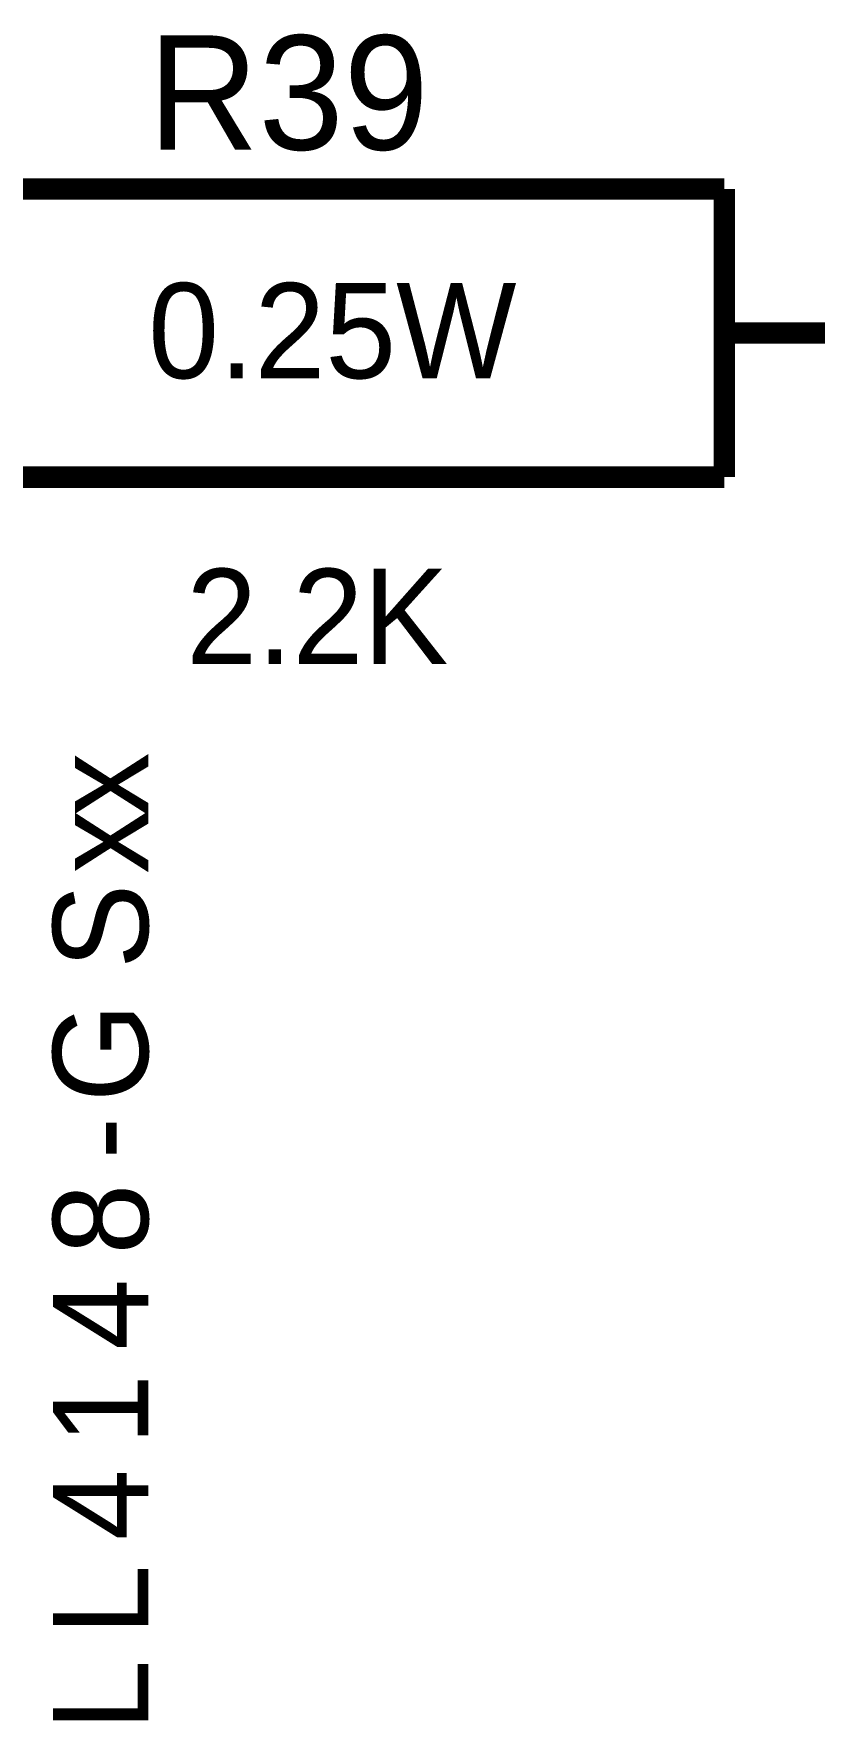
# Model space of a CAD drawing. Header units: millimetres. Extents: x 0 to 420, y 0 to 297.
# Drawn here: x 327.84 to 338.69, y 120.69 to 144.15 of the extents above; entities that cross this region are included whole.
import ezdxf

# ---------------------------------------------------------------- set-up
doc = ezdxf.new("R2010")
doc.units = ezdxf.units.MM
doc.layers.add('Sheet', color=255, linetype='Continuous')

msp = doc.modelspace()

# ---------------------------------------------------------------- linework, layer by layer
at = {"layer": 'Sheet', "const_width": 0.3}
for points in [[(327.446, 141.992), (337.443, 141.992)], [(337.443, 141.992), (337.443, 137.985)], [(337.443, 139.989), (339.942, 139.989)], [(327.446, 137.985), (337.443, 137.985)]]:
    msp.add_lwpolyline(points, dxfattribs=at)

# ---------------------------------------------------------------- texts
at = {"layer": 'Sheet'}
for s, height, p in [('R39', 1.5897, (329.433, 142.539)), ('0.25W', 1.3247, (329.433, 139.36)), ('2.2K', 1.3247, (329.962, 135.385))]:
    msp.add_text(s, height=height, dxfattribs=at).set_placement(p)
for s, p in [('x', (329.433, 133.266)), ('x', (329.433, 132.471)), ('S', (329.433, 131.146)), ('G', (329.433, 129.292)), ('-', (329.433, 128.497)), ('8', (329.433, 127.172)), ('4', (329.433, 125.847)), ('1', (329.433, 124.523)), ('4', (329.433, 123.198)), ('L', (329.433, 121.873)), ('L', (329.433, 120.549))]:
    msp.add_text(s, height=1.325, rotation=90, dxfattribs=at).set_placement(p)

doc.saveas('drawing.dxf')
